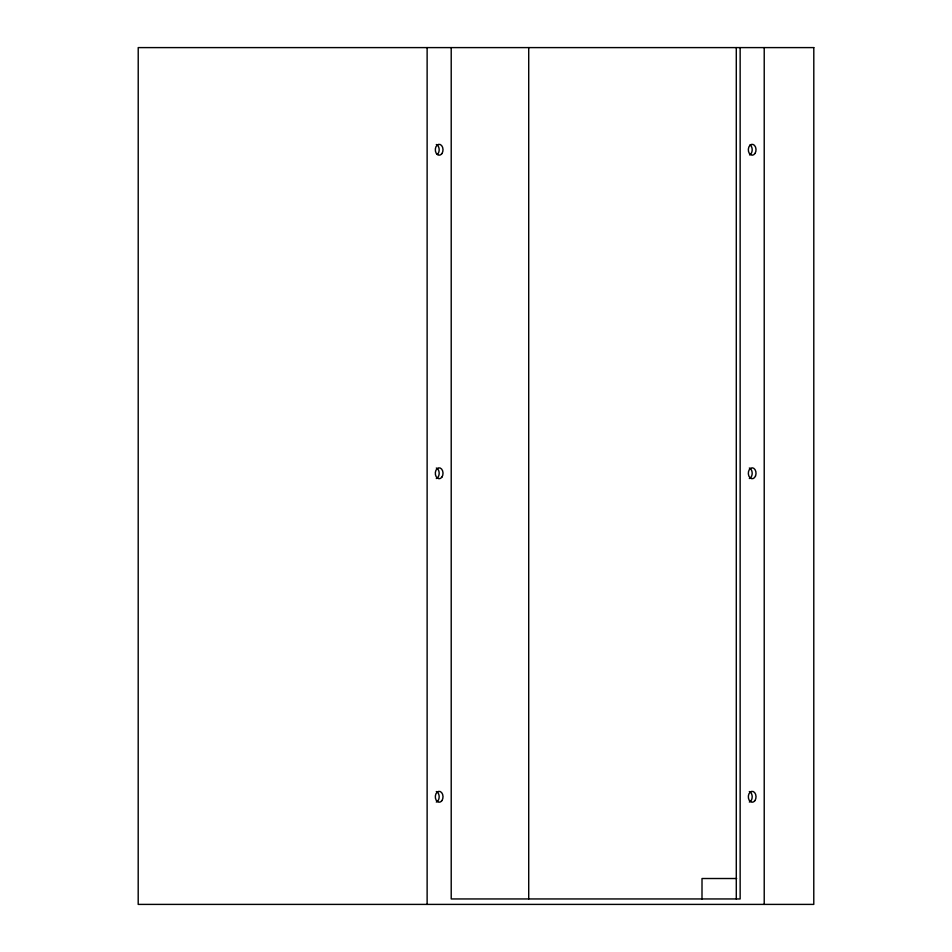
<?xml version="1.0" encoding="UTF-8"?>
<svg xmlns="http://www.w3.org/2000/svg" width="952" height="952" viewBox="0 0 952 952"><rect width="100%" height="100%" fill="white"/><g stroke="black" fill="none" stroke-linecap="round" stroke-linejoin="round"><path stroke-width="1.43" d="M736.646 878.517L702.017 878.517L701.993 898.95M764.218 47.6L764.218 904.4M740.144 47.6L740.144 898.95L451.212 898.95L451.212 47.6M736.289 47.6L736.289 898.95M528.717 47.6L528.717 898.95M427.127 47.6L427.127 904.4M436.313 791.528A5.45 3.856 -90 0 1 439.169 796.788A5.45 3.856 -90 0 1 436.313 802.048M436.313 468.015A5.45 3.856 -90 0 1 439.169 473.275A5.45 3.856 -90 0 1 436.313 478.535M436.313 144.502A5.45 3.856 -90 0 1 439.134 149.047A5.45 3.856 -90 0 1 437.242 154.486M749.331 791.528A5.45 3.856 -90 0 1 752.187 796.788A5.45 3.856 -90 0 1 749.331 802.048M749.331 468.015A5.45 3.856 -90 0 1 752.187 473.275A5.45 3.856 -90 0 1 749.331 478.535M750.069 144.894A5.45 3.856 -90 0 1 752.175 150.178A5.45 3.856 -90 0 1 749.533 154.938M813.781 47.6L138.219 47.6L138.195 904.4L813.781 904.4L813.805 47.6M755.055 153.391A5.45 3.856 -90 0 0 752.972 144.43A5.45 3.856 -90 0 0 748.522 151.463A5.45 3.856 -90 0 0 755.055 153.391M441.895 153.617A5.45 3.856 -90 0 0 440.169 144.502A5.45 3.856 -90 0 0 435.445 151.178A5.45 3.856 -90 0 0 441.895 153.617M441.895 477.13A5.45 3.856 -90 0 0 440.169 468.015A5.45 3.856 -90 0 0 435.445 474.691A5.45 3.856 -90 0 0 441.895 477.13M755.519 476A5.45 3.856 -90 0 0 752.187 467.825A5.45 3.856 -90 0 0 748.843 476A5.45 3.856 -90 0 0 755.519 476M441.895 800.644A5.45 3.856 -90 0 0 440.169 791.528A5.45 3.856 -90 0 0 435.445 798.204A5.45 3.856 -90 0 0 441.895 800.644M754.912 800.644A5.45 3.856 -90 0 0 753.175 791.528A5.45 3.856 -90 0 0 748.462 798.204A5.45 3.856 -90 0 0 754.912 800.644"/></g></svg>
